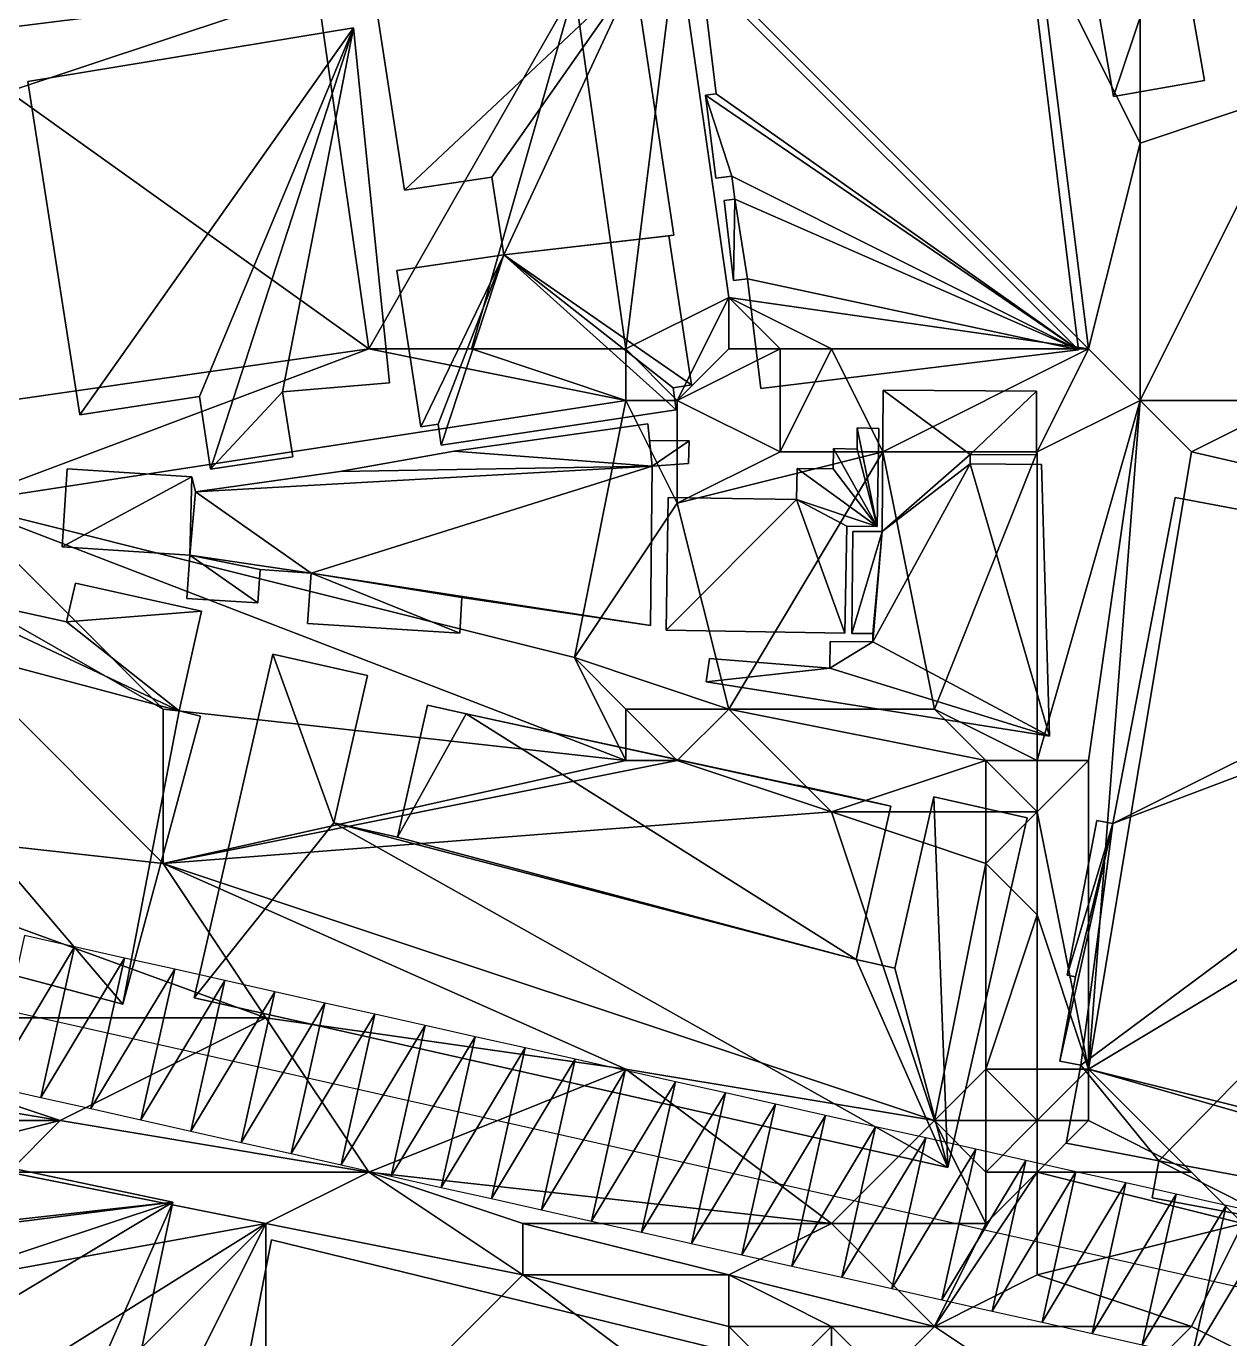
# Model space of a CAD drawing. Header units: metres. Extents: x -1103 to 901, y -902 to 905.
# Drawn here: x -763.3 to -716.5, y 299.5 to 350.5 of the extents above; entities that cross this region are included whole.
import ezdxf

# ---------------------------------------------------------------- set-up
doc = ezdxf.new("R2010")
doc.units = ezdxf.units.M
for name, color, linetype in [('OSM_BUILDING_FOOTPRINTS', 7, 'CONTINUOUS'), ('OSM_BUILDING_ROOFS', 1, 'CONTINUOUS'), ('OSM_BUILDING_WALLS', 8, 'CONTINUOUS'), ('OSM_ROAD_AXES', 2, 'CONTINUOUS'), ('OSM_ROAD_SURFACE', 9, 'CONTINUOUS'), ('OSM_TERRAIN', 3, 'CONTINUOUS')]:
    doc.layers.add(name, color=color, linetype=linetype)

msp = doc.modelspace()

# ---------------------------------------------------------------- linework, layer by layer
at = {"layer": 'OSM_BUILDING_FOOTPRINTS'}
for points in [[(-722.177, 354.325, 11.254), (-718.64, 354.945, 11.254), (-717.491, 348.431, 11.254), (-721.028, 347.812, 11.254), (-722.177, 354.325, 11.254)], [(-724.377, 354.148, 12.526), (-722.398, 337.958, 12.526), (-734.745, 336.465, 12.526), (-735.265, 340.722, 12.526), (-735.807, 340.656, 12.526), (-736.182, 343.764, 12.526), (-735.762, 343.819, 12.526), (-735.873, 344.715, 12.526), (-736.503, 344.637, 12.526), (-736.901, 347.867, 12.526), (-736.481, 347.911, 12.526), (-737.056, 352.622, 12.526), (-724.377, 354.148, 12.526)], [(-749.668, 351.074, 13.176), (-739.665, 352.578, 13.176), (-738.128, 342.426, 13.176), (-738.327, 342.392, 13.176), (-737.442, 336.597, 13.176), (-738.161, 336.487, 13.176), (-738.039, 335.635, 13.176), (-747.181, 334.264, 13.176), (-747.302, 335.071, 13.176), (-747.977, 334.972, 13.176), (-748.905, 341.043, 13.176), (-744.749, 341.662, 13.176), (-745.213, 344.681, 13.176), (-748.607, 344.173, 13.176), (-749.668, 351.074, 13.176)], [(-763.253, 348.397, 14.091), (-750.597, 350.487, 14.091), (-749.193, 336.686, 14.091), (-753.349, 336.332, 14.091), (-752.951, 333.81, 14.091), (-756.157, 333.324, 14.091), (-756.588, 336.144, 14.091), (-761.241, 335.436, 14.091), (-763.253, 348.397, 14.091)], [(-723.526, 322.94, 12.792), (-736.879, 325.052, 12.792), (-736.746, 325.97, 12.792), (-732.07, 325.583, 12.792), (-732.059, 326.622, 12.792), (-730.39, 326.611, 12.792), (-730.39, 326.943, 12.792), (-731.208, 326.943, 12.792), (-731.175, 330.902, 12.792), (-730.036, 330.902, 12.792), (-729.992, 336.398, 12.792), (-724.023, 336.354, 12.792), (-724.034, 333.888, 12.792), (-726.61, 333.899, 12.792), (-726.61, 333.534, 12.792), (-723.835, 333.512, 12.792), (-723.526, 322.94, 12.792)], [(-761.728, 333.335, 13.94), (-756.875, 333.025, 13.94), (-756.742, 332.439, 13.94), (-751.127, 333.235, 13.94), (-746.683, 334.021, 13.94), (-739.145, 335.093, 13.94), (-739.078, 334.441, 13.94), (-737.531, 334.43, 13.94), (-737.564, 333.545, 13.94), (-738.979, 333.446, 13.94), (-739.045, 327.253, 13.94), (-746.374, 328.336, 13.94), (-746.462, 326.954, 13.94), (-752.376, 327.33, 13.94), (-752.243, 329.287, 13.94), (-754.222, 329.42, 13.94), (-754.31, 328.126, 13.94), (-757.074, 328.303, 13.94), (-756.963, 329.984, 13.94), (-761.927, 330.305, 13.94), (-761.728, 333.335, 13.94)], [(-738.349, 332.218, 13.582), (-733.364, 332.141, 13.582), (-733.341, 333.357, 13.582), (-731.938, 333.335, 13.582), (-731.927, 334.131, 13.582), (-731.009, 334.109, 13.582), (-730.998, 334.928, 13.582), (-730.158, 334.906, 13.582), (-730.224, 331.101, 13.582), (-731.407, 331.112, 13.582), (-731.484, 326.954, 13.582), (-738.437, 327.065, 13.582), (-738.349, 332.218, 13.582)], [(-761.407, 328.889, 14.763), (-756.499, 327.805, 14.763), (-757.372, 323.935, 14.763), (-756.543, 323.725, 14.763), (-759.561, 312.522, 14.763), (-776.749, 317.089, 14.763), (-773.743, 328.292, 14.763), (-772.759, 328.026, 14.763), (-772.041, 331.244, 14.763), (-766.967, 330.116, 14.763), (-767.31, 328.612, 14.763), (-761.75, 327.385, 14.763), (-761.407, 328.889, 14.763)], [(-731.33, 320.595, 13.623), (-729.694, 320.219, 13.623), (-731.042, 314.269, 13.623), (-729.539, 313.927, 13.623), (-728.024, 320.584, 13.623), (-724.388, 319.766, 13.623), (-727.483, 306.174, 13.623), (-756.786, 312.776, 13.623), (-753.736, 326.135, 13.623), (-750.044, 325.306, 13.623), (-751.359, 319.577, 13.623), (-748.883, 319.014, 13.623), (-747.711, 324.145, 13.623), (-746.208, 323.813, 13.623), (-733.33, 321.026, 13.623), (-733.319, 321.038, 13.623), (-731.33, 320.595, 13.623)], [(-774.715, 308.43, 16.252), (-757.615, 304.836, 16.252), (-758.897, 298.809, 16.252), (-760.157, 299.063, 16.252), (-760.887, 295.657, 16.252), (-767.431, 297.028, 16.252), (-768.182, 293.478, 16.252), (-770.57, 293.976, 16.252), (-769.807, 297.548, 16.252), (-775.81, 298.808, 16.252), (-775.003, 302.613, 16.252), (-775.909, 302.801, 16.252), (-774.715, 308.43, 16.252)], [(-753.78, 303.365, 16.653), (-734.889, 298.754, 16.653), (-737.873, 287.208, 16.653), (-756.023, 291.864, 16.653), (-753.78, 303.365, 16.653)]]:
    msp.add_polyline3d(points, close=True, dxfattribs=at)
msp.add_polyline3d([(-714.605, 304.073, 11.473), (-719.535, 305.002, 11.473), (-719.27, 306.44, 11.473), (-722.873, 307.125, 11.473), (-722.298, 310.156, 11.473), (-723.127, 310.31, 11.473), (-722.509, 313.595, 11.473), (-722.829, 313.65, 11.473), (-721.68, 319.666, 11.473), (-721.061, 319.545, 11.473), (-718.64, 332.229, 11.473), (-718.64, 332.229, 11.473), (-701.949, 329.089, 11.473)], dxfattribs=at)
at = {"layer": 'OSM_BUILDING_ROOFS'}
for points in [[(-718.64, 354.945, 16.454), (-722.177, 354.325, 16.454), (-721.028, 347.812, 16.454)], [(-718.64, 354.945, 16.454), (-721.028, 347.812, 16.454), (-717.491, 348.431, 16.454)], [(-722.398, 337.958, 24.126), (-724.377, 354.148, 24.126), (-737.056, 352.622, 24.126)], [(-739.665, 352.578, 21.576), (-749.668, 351.074, 21.576), (-748.607, 344.173, 21.576)], [(-739.665, 352.578, 21.576), (-748.607, 344.173, 21.576), (-745.213, 344.681, 21.576)], [(-739.665, 352.578, 21.576), (-745.213, 344.681, 21.576), (-744.749, 341.662, 21.576)], [(-744.749, 341.662, 21.576), (-738.128, 342.426, 21.576), (-739.665, 352.578, 21.576)], [(-722.398, 337.958, 24.126), (-737.056, 352.622, 24.126), (-736.481, 347.911, 24.126)], [(-750.597, 350.487, 32.091), (-763.253, 348.397, 32.091), (-761.241, 335.436, 32.091)], [(-750.597, 350.487, 32.091), (-761.241, 335.436, 32.091), (-756.588, 336.144, 32.091)], [(-750.597, 350.487, 32.091), (-756.588, 336.144, 32.091), (-756.157, 333.324, 32.091)], [(-753.349, 336.332, 32.091), (-750.597, 350.487, 32.091), (-756.157, 333.324, 32.091)], [(-753.349, 336.332, 32.091), (-749.193, 336.686, 32.091), (-750.597, 350.487, 32.091)], [(-722.398, 337.958, 24.126), (-736.481, 347.911, 24.126), (-736.901, 347.867, 24.126)], [(-736.901, 347.867, 24.126), (-736.503, 344.637, 24.126), (-735.873, 344.715, 24.126)], [(-722.398, 337.958, 24.126), (-736.901, 347.867, 24.126), (-735.873, 344.715, 24.126)], [(-722.398, 337.958, 24.126), (-735.873, 344.715, 24.126), (-735.762, 343.819, 24.126)], [(-735.762, 343.819, 24.126), (-736.182, 343.764, 24.126), (-735.807, 340.656, 24.126)], [(-735.762, 343.819, 24.126), (-735.807, 340.656, 24.126), (-735.265, 340.722, 24.126)], [(-722.398, 337.958, 24.126), (-735.762, 343.819, 24.126), (-735.265, 340.722, 24.126)], [(-744.749, 341.662, 21.576), (-738.327, 342.392, 21.576), (-738.128, 342.426, 21.576)], [(-744.749, 341.662, 21.576), (-737.442, 336.597, 21.576), (-738.327, 342.392, 21.576)], [(-744.749, 341.662, 21.576), (-748.905, 341.043, 21.576), (-747.977, 334.972, 21.576)], [(-744.749, 341.662, 21.576), (-747.977, 334.972, 21.576), (-747.302, 335.071, 21.576)], [(-744.749, 341.662, 21.576), (-747.302, 335.071, 21.576), (-747.181, 334.264, 21.576)], [(-744.749, 341.662, 21.576), (-747.181, 334.264, 21.576), (-738.039, 335.635, 21.576)], [(-744.749, 341.662, 21.576), (-738.039, 335.635, 21.576), (-738.161, 336.487, 21.576)], [(-744.749, 341.662, 21.576), (-738.161, 336.487, 21.576), (-737.442, 336.597, 21.576)], [(-735.265, 340.722, 24.126), (-734.745, 336.465, 24.126), (-722.398, 337.958, 24.126)], [(-756.157, 333.324, 32.091), (-752.951, 333.81, 32.091), (-753.349, 336.332, 32.091)], [(-726.61, 333.899, 17.992), (-729.992, 336.398, 17.992), (-730.036, 330.902, 17.992)], [(-726.61, 333.899, 17.992), (-724.023, 336.354, 17.992), (-729.992, 336.398, 17.992)], [(-726.61, 333.899, 17.992), (-724.034, 333.888, 17.992), (-724.023, 336.354, 17.992)], [(-738.979, 333.446, 19.14), (-739.145, 335.093, 19.14), (-746.683, 334.021, 19.14)], [(-738.979, 333.446, 19.14), (-739.078, 334.441, 19.14), (-739.145, 335.093, 19.14)], [(-730.224, 331.101, 23.582), (-730.998, 334.928, 23.582), (-731.009, 334.109, 23.582)], [(-730.224, 331.101, 23.582), (-730.158, 334.906, 23.582), (-730.998, 334.928, 23.582)], [(-738.979, 333.446, 19.14), (-737.531, 334.43, 19.14), (-739.078, 334.441, 19.14)], [(-738.979, 333.446, 19.14), (-737.564, 333.545, 19.14), (-737.531, 334.43, 19.14)], [(-738.979, 333.446, 19.14), (-746.683, 334.021, 19.14), (-751.127, 333.235, 19.14)], [(-730.224, 331.101, 23.582), (-731.927, 334.131, 23.582), (-731.938, 333.335, 23.582)], [(-730.224, 331.101, 23.582), (-731.009, 334.109, 23.582), (-731.927, 334.131, 23.582)], [(-726.61, 333.534, 17.992), (-726.61, 333.899, 17.992), (-730.036, 330.902, 17.992)], [(-756.875, 333.025, 19.14), (-761.728, 333.335, 19.14), (-761.927, 330.305, 19.14)], [(-738.979, 333.446, 19.14), (-751.127, 333.235, 19.14), (-756.742, 332.439, 19.14)], [(-756.742, 332.439, 19.14), (-752.243, 329.287, 19.14), (-738.979, 333.446, 19.14)], [(-752.243, 329.287, 19.14), (-739.045, 327.253, 19.14), (-738.979, 333.446, 19.14)], [(-730.224, 331.101, 23.582), (-733.341, 333.357, 23.582), (-733.364, 332.141, 23.582)], [(-730.224, 331.101, 23.582), (-731.938, 333.335, 23.582), (-733.341, 333.357, 23.582)], [(-726.61, 333.534, 17.992), (-730.036, 330.902, 17.992), (-730.39, 326.611, 17.992)], [(-730.39, 326.611, 17.992), (-723.526, 322.94, 17.992), (-726.61, 333.534, 17.992)], [(-723.526, 322.94, 17.992), (-723.835, 333.512, 17.992), (-726.61, 333.534, 17.992)], [(-756.875, 333.025, 19.14), (-761.927, 330.305, 19.14), (-756.963, 329.984, 19.14)], [(-756.742, 332.439, 19.14), (-756.875, 333.025, 19.14), (-756.963, 329.984, 19.14)], [(-756.742, 332.439, 19.14), (-756.963, 329.984, 19.14), (-752.243, 329.287, 19.14)], [(-733.364, 332.141, 23.582), (-738.349, 332.218, 23.582), (-738.437, 327.065, 23.582)], [(-701.949, 329.089, 23.073), (-718.64, 332.229, 23.073), (-721.061, 319.545, 23.073)], [(-733.364, 332.141, 23.582), (-738.437, 327.065, 23.582), (-731.484, 326.954, 23.582)], [(-733.364, 332.141, 23.582), (-731.484, 326.954, 23.582), (-731.407, 331.112, 23.582)], [(-733.364, 332.141, 23.582), (-731.407, 331.112, 23.582), (-730.224, 331.101, 23.582)], [(-730.036, 330.902, 17.992), (-731.175, 330.902, 17.992), (-731.208, 326.943, 17.992)], [(-730.036, 330.902, 17.992), (-731.208, 326.943, 17.992), (-730.39, 326.943, 17.992)], [(-730.036, 330.902, 17.992), (-730.39, 326.943, 17.992), (-730.39, 326.611, 17.992)], [(-756.963, 329.984, 19.14), (-757.074, 328.303, 19.14), (-754.31, 328.126, 19.14)], [(-756.963, 329.984, 19.14), (-754.31, 328.126, 19.14), (-754.222, 329.42, 19.14)], [(-756.963, 329.984, 19.14), (-754.222, 329.42, 19.14), (-752.243, 329.287, 19.14)], [(-752.243, 329.287, 19.14), (-752.376, 327.33, 19.14), (-746.462, 326.954, 19.14)], [(-752.243, 329.287, 19.14), (-746.462, 326.954, 19.14), (-746.374, 328.336, 19.14)], [(-752.243, 329.287, 19.14), (-746.374, 328.336, 19.14), (-739.045, 327.253, 19.14)], [(-757.372, 323.935, 23.163), (-767.31, 328.612, 23.163), (-772.759, 328.026, 23.163)], [(-757.372, 323.935, 23.163), (-761.75, 327.385, 23.163), (-767.31, 328.612, 23.163)], [(-756.499, 327.805, 23.163), (-761.407, 328.889, 23.163), (-761.75, 327.385, 23.163)], [(-697.859, 328.326, 23.073), (-701.949, 329.089, 23.073), (-721.061, 319.545, 23.073)], [(-697.859, 328.326, 23.073), (-721.061, 319.545, 23.073), (-722.298, 310.156, 23.073)], [(-697.859, 328.326, 23.073), (-722.298, 310.156, 23.073), (-719.27, 306.44, 23.073)], [(-697.859, 328.326, 23.073), (-719.27, 306.44, 23.073), (-714.329, 305.511, 23.073)], [(-772.759, 328.026, 23.163), (-776.749, 317.089, 23.163), (-759.561, 312.522, 23.163)], [(-757.372, 323.935, 23.163), (-772.759, 328.026, 23.163), (-759.561, 312.522, 23.163)], [(-757.372, 323.935, 23.163), (-756.499, 327.805, 23.163), (-761.75, 327.385, 23.163)], [(-730.39, 326.611, 17.992), (-732.059, 326.622, 17.992), (-732.07, 325.583, 17.992)], [(-730.39, 326.611, 17.992), (-732.07, 325.583, 17.992), (-723.526, 322.94, 17.992)], [(-751.359, 319.577, 25.223), (-753.736, 326.135, 25.223), (-756.786, 312.776, 25.223)], [(-751.359, 319.577, 25.223), (-750.044, 325.306, 25.223), (-753.736, 326.135, 25.223)], [(-732.07, 325.583, 17.992), (-736.746, 325.97, 17.992), (-736.879, 325.052, 17.992)], [(-732.07, 325.583, 17.992), (-736.879, 325.052, 17.992), (-723.526, 322.94, 17.992)], [(-746.208, 323.813, 25.223), (-747.711, 324.145, 25.223), (-748.883, 319.014, 25.223)], [(-759.561, 312.522, 23.163), (-756.543, 323.725, 23.163), (-757.372, 323.935, 23.163)], [(-731.042, 314.269, 25.223), (-746.208, 323.813, 25.223), (-748.883, 319.014, 25.223)], [(-729.694, 320.219, 25.223), (-733.33, 321.026, 25.223), (-746.208, 323.813, 25.223)], [(-731.042, 314.269, 25.223), (-729.694, 320.219, 25.223), (-746.208, 323.813, 25.223)], [(-729.694, 320.219, 25.223), (-733.319, 321.038, 25.223), (-733.33, 321.026, 25.223)], [(-729.694, 320.219, 25.223), (-731.33, 320.595, 25.223), (-733.319, 321.038, 25.223)], [(-727.483, 306.174, 25.223), (-728.024, 320.584, 25.223), (-729.539, 313.927, 25.223)], [(-727.483, 306.174, 25.223), (-724.388, 319.766, 25.223), (-728.024, 320.584, 25.223)], [(-751.359, 319.577, 25.223), (-756.786, 312.776, 25.223), (-727.483, 306.174, 25.223)], [(-731.042, 314.269, 25.223), (-748.883, 319.014, 25.223), (-751.359, 319.577, 25.223)], [(-731.042, 314.269, 25.223), (-751.359, 319.577, 25.223), (-727.483, 306.174, 25.223)], [(-721.061, 319.545, 23.073), (-722.509, 313.595, 23.073), (-723.127, 310.31, 23.073)], [(-721.061, 319.545, 23.073), (-723.127, 310.31, 23.073), (-722.298, 310.156, 23.073)], [(-721.061, 319.545, 23.073), (-721.68, 319.666, 23.073), (-722.829, 313.65, 23.073)], [(-721.061, 319.545, 23.073), (-722.829, 313.65, 23.073), (-722.509, 313.595, 23.073)], [(-727.483, 306.174, 25.223), (-729.539, 313.927, 25.223), (-731.042, 314.269, 25.223)], [(-722.298, 310.156, 23.073), (-722.873, 307.125, 23.073), (-719.27, 306.44, 23.073)], [(-757.615, 304.836, 27.852), (-774.715, 308.43, 27.852), (-775.909, 302.801, 27.852)], [(-719.27, 306.44, 23.073), (-719.535, 305.002, 23.073), (-714.605, 304.073, 23.073)], [(-719.27, 306.44, 23.073), (-714.605, 304.073, 23.073), (-714.329, 305.511, 23.073)], [(-757.615, 304.836, 27.852), (-775.909, 302.801, 27.852), (-775.003, 302.613, 27.852)], [(-757.615, 304.836, 27.852), (-775.003, 302.613, 27.852), (-775.81, 298.808, 27.852)], [(-757.615, 304.836, 27.852), (-775.81, 298.808, 27.852), (-769.807, 297.548, 27.852)], [(-760.157, 299.063, 27.852), (-757.615, 304.836, 27.852), (-769.807, 297.548, 27.852)], [(-760.157, 299.063, 27.852), (-758.897, 298.809, 27.852), (-757.615, 304.836, 27.852)], [(-734.889, 298.754, 28.253), (-753.78, 303.365, 28.253), (-756.023, 291.864, 28.253)]]:
    msp.add_3dface(points, dxfattribs=at)
at = {"layer": 'OSM_BUILDING_WALLS'}
for points in [[(-717.491, 348.431, 11.254), (-718.64, 354.945, 11.254), (-718.64, 354.945, 16.454)], [(-717.491, 348.431, 11.254), (-718.64, 354.945, 16.454), (-717.491, 348.431, 16.454)], [(-722.398, 337.958, 12.526), (-724.377, 354.148, 12.526), (-724.377, 354.148, 24.126)], [(-722.398, 337.958, 12.526), (-724.377, 354.148, 24.126), (-722.398, 337.958, 24.126)], [(-722.177, 354.325, 11.254), (-721.028, 347.812, 11.254), (-721.028, 347.812, 16.454)], [(-722.177, 354.325, 11.254), (-721.028, 347.812, 16.454), (-722.177, 354.325, 16.454)], [(-738.128, 342.426, 13.176), (-739.665, 352.578, 13.176), (-739.665, 352.578, 21.576)], [(-738.128, 342.426, 13.176), (-739.665, 352.578, 21.576), (-738.128, 342.426, 21.576)], [(-737.056, 352.622, 12.526), (-736.481, 347.911, 12.526), (-736.481, 347.911, 24.126)], [(-737.056, 352.622, 12.526), (-736.481, 347.911, 24.126), (-737.056, 352.622, 24.126)], [(-749.668, 351.074, 13.176), (-748.607, 344.173, 13.176), (-748.607, 344.173, 21.576)], [(-749.668, 351.074, 13.176), (-748.607, 344.173, 21.576), (-749.668, 351.074, 21.576)], [(-750.597, 350.487, 14.091), (-763.253, 348.397, 14.091), (-763.253, 348.397, 32.091)], [(-750.597, 350.487, 14.091), (-763.253, 348.397, 32.091), (-750.597, 350.487, 32.091)], [(-749.193, 336.686, 14.091), (-750.597, 350.487, 14.091), (-750.597, 350.487, 32.091)], [(-749.193, 336.686, 14.091), (-750.597, 350.487, 32.091), (-749.193, 336.686, 32.091)], [(-763.253, 348.397, 14.091), (-761.241, 335.436, 14.091), (-761.241, 335.436, 32.091)], [(-763.253, 348.397, 14.091), (-761.241, 335.436, 32.091), (-763.253, 348.397, 32.091)], [(-721.028, 347.812, 11.254), (-717.491, 348.431, 11.254), (-717.491, 348.431, 16.454)], [(-721.028, 347.812, 11.254), (-717.491, 348.431, 16.454), (-721.028, 347.812, 16.454)], [(-736.481, 347.911, 12.526), (-736.901, 347.867, 12.526), (-736.901, 347.867, 24.126)], [(-736.481, 347.911, 12.526), (-736.901, 347.867, 24.126), (-736.481, 347.911, 24.126)], [(-736.901, 347.867, 12.526), (-736.503, 344.637, 12.526), (-736.503, 344.637, 24.126)], [(-736.901, 347.867, 12.526), (-736.503, 344.637, 24.126), (-736.901, 347.867, 24.126)], [(-748.607, 344.173, 13.176), (-745.213, 344.681, 13.176), (-745.213, 344.681, 21.576)], [(-748.607, 344.173, 13.176), (-745.213, 344.681, 21.576), (-748.607, 344.173, 21.576)], [(-745.213, 344.681, 13.176), (-744.749, 341.662, 13.176), (-744.749, 341.662, 21.576)], [(-745.213, 344.681, 13.176), (-744.749, 341.662, 21.576), (-745.213, 344.681, 21.576)], [(-736.503, 344.637, 12.526), (-735.873, 344.715, 12.526), (-735.873, 344.715, 24.126)], [(-736.503, 344.637, 12.526), (-735.873, 344.715, 24.126), (-736.503, 344.637, 24.126)], [(-735.873, 344.715, 12.526), (-735.762, 343.819, 12.526), (-735.762, 343.819, 24.126)], [(-735.873, 344.715, 12.526), (-735.762, 343.819, 24.126), (-735.873, 344.715, 24.126)], [(-735.762, 343.819, 12.526), (-736.182, 343.764, 12.526), (-736.182, 343.764, 24.126)], [(-735.762, 343.819, 12.526), (-736.182, 343.764, 24.126), (-735.762, 343.819, 24.126)], [(-736.182, 343.764, 12.526), (-735.807, 340.656, 12.526), (-735.807, 340.656, 24.126)], [(-736.182, 343.764, 12.526), (-735.807, 340.656, 24.126), (-736.182, 343.764, 24.126)], [(-738.327, 342.392, 13.176), (-738.128, 342.426, 13.176), (-738.128, 342.426, 21.576)], [(-738.327, 342.392, 13.176), (-738.128, 342.426, 21.576), (-738.327, 342.392, 21.576)], [(-737.442, 336.597, 13.176), (-738.327, 342.392, 13.176), (-738.327, 342.392, 21.576)], [(-737.442, 336.597, 13.176), (-738.327, 342.392, 21.576), (-737.442, 336.597, 21.576)], [(-744.749, 341.662, 13.176), (-748.905, 341.043, 13.176), (-748.905, 341.043, 21.576)], [(-744.749, 341.662, 13.176), (-748.905, 341.043, 21.576), (-744.749, 341.662, 21.576)], [(-748.905, 341.043, 13.176), (-747.977, 334.972, 13.176), (-747.977, 334.972, 21.576)], [(-748.905, 341.043, 13.176), (-747.977, 334.972, 21.576), (-748.905, 341.043, 21.576)], [(-735.807, 340.656, 12.526), (-735.265, 340.722, 12.526), (-735.265, 340.722, 24.126)], [(-735.807, 340.656, 12.526), (-735.265, 340.722, 24.126), (-735.807, 340.656, 24.126)], [(-735.265, 340.722, 12.526), (-734.745, 336.465, 12.526), (-734.745, 336.465, 24.126)], [(-735.265, 340.722, 12.526), (-734.745, 336.465, 24.126), (-735.265, 340.722, 24.126)], [(-734.745, 336.465, 12.526), (-722.398, 337.958, 12.526), (-722.398, 337.958, 24.126)], [(-734.745, 336.465, 12.526), (-722.398, 337.958, 24.126), (-734.745, 336.465, 24.126)], [(-753.349, 336.332, 14.091), (-749.193, 336.686, 14.091), (-749.193, 336.686, 32.091)], [(-753.349, 336.332, 14.091), (-749.193, 336.686, 32.091), (-753.349, 336.332, 32.091)], [(-752.951, 333.81, 14.091), (-753.349, 336.332, 14.091), (-753.349, 336.332, 32.091)], [(-752.951, 333.81, 14.091), (-753.349, 336.332, 32.091), (-752.951, 333.81, 32.091)], [(-738.161, 336.487, 13.176), (-737.442, 336.597, 13.176), (-737.442, 336.597, 21.576)], [(-738.161, 336.487, 13.176), (-737.442, 336.597, 21.576), (-738.161, 336.487, 21.576)], [(-738.039, 335.635, 13.176), (-738.161, 336.487, 13.176), (-738.161, 336.487, 21.576)], [(-738.039, 335.635, 13.176), (-738.161, 336.487, 21.576), (-738.039, 335.635, 21.576)], [(-729.992, 336.398, 12.792), (-730.036, 330.902, 12.792), (-730.036, 330.902, 17.992)], [(-729.992, 336.398, 12.792), (-730.036, 330.902, 17.992), (-729.992, 336.398, 17.992)], [(-724.023, 336.354, 12.792), (-729.992, 336.398, 12.792), (-729.992, 336.398, 17.992)], [(-724.023, 336.354, 12.792), (-729.992, 336.398, 17.992), (-724.023, 336.354, 17.992)], [(-724.034, 333.888, 12.792), (-724.023, 336.354, 12.792), (-724.023, 336.354, 17.992)], [(-724.034, 333.888, 12.792), (-724.023, 336.354, 17.992), (-724.034, 333.888, 17.992)], [(-761.241, 335.436, 14.091), (-756.588, 336.144, 14.091), (-756.588, 336.144, 32.091)], [(-761.241, 335.436, 14.091), (-756.588, 336.144, 32.091), (-761.241, 335.436, 32.091)], [(-756.588, 336.144, 14.091), (-756.157, 333.324, 14.091), (-756.157, 333.324, 32.091)], [(-756.588, 336.144, 14.091), (-756.157, 333.324, 32.091), (-756.588, 336.144, 32.091)], [(-747.181, 334.264, 13.176), (-738.039, 335.635, 13.176), (-738.039, 335.635, 21.576)], [(-747.181, 334.264, 13.176), (-738.039, 335.635, 21.576), (-747.181, 334.264, 21.576)], [(-747.977, 334.972, 13.176), (-747.302, 335.071, 13.176), (-747.302, 335.071, 21.576)], [(-747.977, 334.972, 13.176), (-747.302, 335.071, 21.576), (-747.977, 334.972, 21.576)], [(-747.302, 335.071, 13.176), (-747.181, 334.264, 13.176), (-747.181, 334.264, 21.576)], [(-747.302, 335.071, 13.176), (-747.181, 334.264, 21.576), (-747.302, 335.071, 21.576)], [(-739.145, 335.093, 13.94), (-746.683, 334.021, 13.94), (-746.683, 334.021, 19.14)], [(-739.145, 335.093, 13.94), (-746.683, 334.021, 19.14), (-739.145, 335.093, 19.14)], [(-739.078, 334.441, 13.94), (-739.145, 335.093, 13.94), (-739.145, 335.093, 19.14)], [(-739.078, 334.441, 13.94), (-739.145, 335.093, 19.14), (-739.078, 334.441, 19.14)], [(-730.998, 334.928, 13.582), (-731.009, 334.109, 13.582), (-731.009, 334.109, 23.582)], [(-730.998, 334.928, 13.582), (-731.009, 334.109, 23.582), (-730.998, 334.928, 23.582)], [(-730.158, 334.906, 13.582), (-730.998, 334.928, 13.582), (-730.998, 334.928, 23.582)], [(-730.158, 334.906, 13.582), (-730.998, 334.928, 23.582), (-730.158, 334.906, 23.582)], [(-730.224, 331.101, 13.582), (-730.158, 334.906, 13.582), (-730.158, 334.906, 23.582)], [(-730.224, 331.101, 13.582), (-730.158, 334.906, 23.582), (-730.224, 331.101, 23.582)], [(-737.531, 334.43, 13.94), (-739.078, 334.441, 13.94), (-739.078, 334.441, 19.14)], [(-737.531, 334.43, 13.94), (-739.078, 334.441, 19.14), (-737.531, 334.43, 19.14)], [(-737.564, 333.545, 13.94), (-737.531, 334.43, 13.94), (-737.531, 334.43, 19.14)], [(-737.564, 333.545, 13.94), (-737.531, 334.43, 19.14), (-737.564, 333.545, 19.14)], [(-756.157, 333.324, 14.091), (-752.951, 333.81, 14.091), (-752.951, 333.81, 32.091)], [(-756.157, 333.324, 14.091), (-752.951, 333.81, 32.091), (-756.157, 333.324, 32.091)], [(-746.683, 334.021, 13.94), (-751.127, 333.235, 13.94), (-751.127, 333.235, 19.14)], [(-746.683, 334.021, 13.94), (-751.127, 333.235, 19.14), (-746.683, 334.021, 19.14)], [(-731.927, 334.131, 13.582), (-731.938, 333.335, 13.582), (-731.938, 333.335, 23.582)], [(-731.927, 334.131, 13.582), (-731.938, 333.335, 23.582), (-731.927, 334.131, 23.582)], [(-731.009, 334.109, 13.582), (-731.927, 334.131, 13.582), (-731.927, 334.131, 23.582)], [(-731.009, 334.109, 13.582), (-731.927, 334.131, 23.582), (-731.009, 334.109, 23.582)], [(-726.61, 333.534, 12.792), (-726.61, 333.899, 12.792), (-726.61, 333.899, 17.992)], [(-726.61, 333.534, 12.792), (-726.61, 333.899, 17.992), (-726.61, 333.534, 17.992)], [(-726.61, 333.899, 12.792), (-724.034, 333.888, 12.792), (-724.034, 333.888, 17.992)], [(-726.61, 333.899, 12.792), (-724.034, 333.888, 17.992), (-726.61, 333.899, 17.992)], [(-761.728, 333.335, 13.94), (-761.927, 330.305, 13.94), (-761.927, 330.305, 19.14)], [(-761.728, 333.335, 13.94), (-761.927, 330.305, 19.14), (-761.728, 333.335, 19.14)], [(-756.875, 333.025, 13.94), (-761.728, 333.335, 13.94), (-761.728, 333.335, 19.14)], [(-756.875, 333.025, 13.94), (-761.728, 333.335, 19.14), (-756.875, 333.025, 19.14)], [(-751.127, 333.235, 13.94), (-756.742, 332.439, 13.94), (-756.742, 332.439, 19.14)], [(-751.127, 333.235, 13.94), (-756.742, 332.439, 19.14), (-751.127, 333.235, 19.14)], [(-739.045, 327.253, 13.94), (-738.979, 333.446, 13.94), (-738.979, 333.446, 19.14)], [(-739.045, 327.253, 13.94), (-738.979, 333.446, 19.14), (-739.045, 327.253, 19.14)], [(-738.979, 333.446, 13.94), (-737.564, 333.545, 13.94), (-737.564, 333.545, 19.14)], [(-738.979, 333.446, 13.94), (-737.564, 333.545, 19.14), (-738.979, 333.446, 19.14)], [(-733.341, 333.357, 13.582), (-733.364, 332.141, 13.582), (-733.364, 332.141, 23.582)], [(-733.341, 333.357, 13.582), (-733.364, 332.141, 23.582), (-733.341, 333.357, 23.582)], [(-731.938, 333.335, 13.582), (-733.341, 333.357, 13.582), (-733.341, 333.357, 23.582)], [(-731.938, 333.335, 13.582), (-733.341, 333.357, 23.582), (-731.938, 333.335, 23.582)], [(-723.835, 333.512, 12.792), (-726.61, 333.534, 12.792), (-726.61, 333.534, 17.992)], [(-723.835, 333.512, 12.792), (-726.61, 333.534, 17.992), (-723.835, 333.512, 17.992)], [(-723.526, 322.94, 12.792), (-723.835, 333.512, 12.792), (-723.835, 333.512, 17.992)], [(-723.526, 322.94, 12.792), (-723.835, 333.512, 17.992), (-723.526, 322.94, 17.992)], [(-756.742, 332.439, 13.94), (-756.875, 333.025, 13.94), (-756.875, 333.025, 19.14)], [(-756.742, 332.439, 13.94), (-756.875, 333.025, 19.14), (-756.742, 332.439, 19.14)], [(-738.349, 332.218, 13.582), (-738.437, 327.065, 13.582), (-738.437, 327.065, 23.582)], [(-738.349, 332.218, 13.582), (-738.437, 327.065, 23.582), (-738.349, 332.218, 23.582)], [(-733.364, 332.141, 13.582), (-738.349, 332.218, 13.582), (-738.349, 332.218, 23.582)], [(-733.364, 332.141, 13.582), (-738.349, 332.218, 23.582), (-733.364, 332.141, 23.582)], [(-718.64, 332.229, 11.473), (-721.061, 319.545, 11.473), (-721.061, 319.545, 23.073)], [(-718.64, 332.229, 11.473), (-721.061, 319.545, 23.073), (-718.64, 332.229, 23.073)], [(-701.949, 329.089, 11.473), (-718.64, 332.229, 11.473), (-718.64, 332.229, 23.073)], [(-701.949, 329.089, 11.473), (-718.64, 332.229, 23.073), (-701.949, 329.089, 23.073)], [(-731.484, 326.954, 13.582), (-731.407, 331.112, 13.582), (-731.407, 331.112, 23.582)], [(-731.484, 326.954, 13.582), (-731.407, 331.112, 23.582), (-731.484, 326.954, 23.582)], [(-731.407, 331.112, 13.582), (-730.224, 331.101, 13.582), (-730.224, 331.101, 23.582)], [(-731.407, 331.112, 13.582), (-730.224, 331.101, 23.582), (-731.407, 331.112, 23.582)], [(-731.175, 330.902, 12.792), (-731.208, 326.943, 12.792), (-731.208, 326.943, 17.992)], [(-731.175, 330.902, 12.792), (-731.208, 326.943, 17.992), (-731.175, 330.902, 17.992)], [(-730.036, 330.902, 12.792), (-731.175, 330.902, 12.792), (-731.175, 330.902, 17.992)], [(-730.036, 330.902, 12.792), (-731.175, 330.902, 17.992), (-730.036, 330.902, 17.992)], [(-761.927, 330.305, 13.94), (-756.963, 329.984, 13.94), (-756.963, 329.984, 19.14)], [(-761.927, 330.305, 13.94), (-756.963, 329.984, 19.14), (-761.927, 330.305, 19.14)], [(-756.963, 329.984, 13.94), (-757.074, 328.303, 13.94), (-757.074, 328.303, 19.14)], [(-756.963, 329.984, 13.94), (-757.074, 328.303, 19.14), (-756.963, 329.984, 19.14)], [(-754.31, 328.126, 13.94), (-754.222, 329.42, 13.94), (-754.222, 329.42, 19.14)], [(-754.31, 328.126, 13.94), (-754.222, 329.42, 19.14), (-754.31, 328.126, 19.14)], [(-754.222, 329.42, 13.94), (-752.243, 329.287, 13.94), (-752.243, 329.287, 19.14)], [(-754.222, 329.42, 13.94), (-752.243, 329.287, 19.14), (-754.222, 329.42, 19.14)], [(-752.243, 329.287, 13.94), (-752.376, 327.33, 13.94), (-752.376, 327.33, 19.14)], [(-752.243, 329.287, 13.94), (-752.376, 327.33, 19.14), (-752.243, 329.287, 19.14)], [(-761.75, 327.385, 14.763), (-767.31, 328.612, 14.763), (-767.31, 328.612, 23.163)], [(-761.75, 327.385, 14.763), (-767.31, 328.612, 23.163), (-761.75, 327.385, 23.163)], [(-761.407, 328.889, 14.763), (-761.75, 327.385, 14.763), (-761.75, 327.385, 23.163)], [(-761.407, 328.889, 14.763), (-761.75, 327.385, 23.163), (-761.407, 328.889, 23.163)], [(-756.499, 327.805, 14.763), (-761.407, 328.889, 14.763), (-761.407, 328.889, 23.163)], [(-756.499, 327.805, 14.763), (-761.407, 328.889, 23.163), (-756.499, 327.805, 23.163)], [(-757.074, 328.303, 13.94), (-754.31, 328.126, 13.94), (-754.31, 328.126, 19.14)], [(-757.074, 328.303, 13.94), (-754.31, 328.126, 19.14), (-757.074, 328.303, 19.14)], [(-746.462, 326.954, 13.94), (-746.374, 328.336, 13.94), (-746.374, 328.336, 19.14)], [(-746.462, 326.954, 13.94), (-746.374, 328.336, 19.14), (-746.462, 326.954, 19.14)], [(-746.374, 328.336, 13.94), (-739.045, 327.253, 13.94), (-739.045, 327.253, 19.14)], [(-746.374, 328.336, 13.94), (-739.045, 327.253, 19.14), (-746.374, 328.336, 19.14)], [(-757.372, 323.935, 14.763), (-756.499, 327.805, 14.763), (-756.499, 327.805, 23.163)], [(-757.372, 323.935, 14.763), (-756.499, 327.805, 23.163), (-757.372, 323.935, 23.163)], [(-752.376, 327.33, 13.94), (-746.462, 326.954, 13.94), (-746.462, 326.954, 19.14)], [(-752.376, 327.33, 13.94), (-746.462, 326.954, 19.14), (-752.376, 327.33, 19.14)], [(-738.437, 327.065, 13.582), (-731.484, 326.954, 13.582), (-731.484, 326.954, 23.582)], [(-738.437, 327.065, 13.582), (-731.484, 326.954, 23.582), (-738.437, 327.065, 23.582)], [(-732.059, 326.622, 12.792), (-732.07, 325.583, 12.792), (-732.07, 325.583, 17.992)], [(-732.059, 326.622, 12.792), (-732.07, 325.583, 17.992), (-732.059, 326.622, 17.992)], [(-730.39, 326.611, 12.792), (-732.059, 326.622, 12.792), (-732.059, 326.622, 17.992)], [(-730.39, 326.611, 12.792), (-732.059, 326.622, 17.992), (-730.39, 326.611, 17.992)], [(-731.208, 326.943, 12.792), (-730.39, 326.943, 12.792), (-730.39, 326.943, 17.992)], [(-731.208, 326.943, 12.792), (-730.39, 326.943, 17.992), (-731.208, 326.943, 17.992)], [(-730.39, 326.943, 12.792), (-730.39, 326.611, 12.792), (-730.39, 326.611, 17.992)], [(-730.39, 326.943, 12.792), (-730.39, 326.611, 17.992), (-730.39, 326.943, 17.992)], [(-753.736, 326.135, 13.623), (-756.786, 312.776, 13.623), (-756.786, 312.776, 25.223)], [(-753.736, 326.135, 13.623), (-756.786, 312.776, 25.223), (-753.736, 326.135, 25.223)], [(-750.044, 325.306, 13.623), (-753.736, 326.135, 13.623), (-753.736, 326.135, 25.223)], [(-750.044, 325.306, 13.623), (-753.736, 326.135, 25.223), (-750.044, 325.306, 25.223)], [(-736.746, 325.97, 12.792), (-736.879, 325.052, 12.792), (-736.879, 325.052, 17.992)], [(-736.746, 325.97, 12.792), (-736.879, 325.052, 17.992), (-736.746, 325.97, 17.992)], [(-732.07, 325.583, 12.792), (-736.746, 325.97, 12.792), (-736.746, 325.97, 17.992)], [(-732.07, 325.583, 12.792), (-736.746, 325.97, 17.992), (-732.07, 325.583, 17.992)], [(-751.359, 319.577, 13.623), (-750.044, 325.306, 13.623), (-750.044, 325.306, 25.223)], [(-751.359, 319.577, 13.623), (-750.044, 325.306, 25.223), (-751.359, 319.577, 25.223)], [(-736.879, 325.052, 12.792), (-723.526, 322.94, 12.792), (-723.526, 322.94, 17.992)], [(-736.879, 325.052, 12.792), (-723.526, 322.94, 17.992), (-736.879, 325.052, 17.992)], [(-747.711, 324.145, 13.623), (-748.883, 319.014, 13.623), (-748.883, 319.014, 25.223)], [(-747.711, 324.145, 13.623), (-748.883, 319.014, 25.223), (-747.711, 324.145, 25.223)], [(-746.208, 323.813, 13.623), (-747.711, 324.145, 13.623), (-747.711, 324.145, 25.223)], [(-746.208, 323.813, 13.623), (-747.711, 324.145, 25.223), (-746.208, 323.813, 25.223)], [(-759.561, 312.522, 14.763), (-756.543, 323.725, 14.763), (-756.543, 323.725, 23.163)], [(-759.561, 312.522, 14.763), (-756.543, 323.725, 23.163), (-759.561, 312.522, 23.163)], [(-756.543, 323.725, 14.763), (-757.372, 323.935, 14.763), (-757.372, 323.935, 23.163)], [(-756.543, 323.725, 14.763), (-757.372, 323.935, 23.163), (-756.543, 323.725, 23.163)], [(-733.33, 321.026, 13.623), (-746.208, 323.813, 13.623), (-746.208, 323.813, 25.223)], [(-733.33, 321.026, 13.623), (-746.208, 323.813, 25.223), (-733.33, 321.026, 25.223)], [(-733.319, 321.038, 13.623), (-733.33, 321.026, 13.623), (-733.33, 321.026, 25.223)], [(-733.319, 321.038, 13.623), (-733.33, 321.026, 25.223), (-733.319, 321.038, 25.223)], [(-731.33, 320.595, 13.623), (-733.319, 321.038, 13.623), (-733.319, 321.038, 25.223)], [(-731.33, 320.595, 13.623), (-733.319, 321.038, 25.223), (-731.33, 320.595, 25.223)], [(-729.694, 320.219, 13.623), (-731.33, 320.595, 13.623), (-731.33, 320.595, 25.223)], [(-729.694, 320.219, 13.623), (-731.33, 320.595, 25.223), (-729.694, 320.219, 25.223)], [(-728.024, 320.584, 13.623), (-729.539, 313.927, 13.623), (-729.539, 313.927, 25.223)], [(-728.024, 320.584, 13.623), (-729.539, 313.927, 25.223), (-728.024, 320.584, 25.223)], [(-724.388, 319.766, 13.623), (-728.024, 320.584, 13.623), (-728.024, 320.584, 25.223)], [(-724.388, 319.766, 13.623), (-728.024, 320.584, 25.223), (-724.388, 319.766, 25.223)], [(-731.042, 314.269, 13.623), (-729.694, 320.219, 13.623), (-729.694, 320.219, 25.223)], [(-731.042, 314.269, 13.623), (-729.694, 320.219, 25.223), (-731.042, 314.269, 25.223)], [(-748.883, 319.014, 13.623), (-751.359, 319.577, 13.623), (-751.359, 319.577, 25.223)], [(-748.883, 319.014, 13.623), (-751.359, 319.577, 25.223), (-748.883, 319.014, 25.223)], [(-727.483, 306.174, 13.623), (-724.388, 319.766, 13.623), (-724.388, 319.766, 25.223)], [(-727.483, 306.174, 13.623), (-724.388, 319.766, 25.223), (-727.483, 306.174, 25.223)], [(-721.68, 319.666, 11.473), (-722.829, 313.65, 11.473), (-722.829, 313.65, 23.073)], [(-721.68, 319.666, 11.473), (-722.829, 313.65, 23.073), (-721.68, 319.666, 23.073)], [(-721.061, 319.545, 11.473), (-721.68, 319.666, 11.473), (-721.68, 319.666, 23.073)], [(-721.061, 319.545, 11.473), (-721.68, 319.666, 23.073), (-721.061, 319.545, 23.073)], [(-776.749, 317.089, 14.763), (-759.561, 312.522, 14.763), (-759.561, 312.522, 23.163)], [(-776.749, 317.089, 14.763), (-759.561, 312.522, 23.163), (-776.749, 317.089, 23.163)], [(-729.539, 313.927, 13.623), (-731.042, 314.269, 13.623), (-731.042, 314.269, 25.223)], [(-729.539, 313.927, 13.623), (-731.042, 314.269, 25.223), (-729.539, 313.927, 25.223)], [(-722.509, 313.595, 11.473), (-723.127, 310.31, 11.473), (-723.127, 310.31, 23.073)], [(-722.509, 313.595, 11.473), (-723.127, 310.31, 23.073), (-722.509, 313.595, 23.073)], [(-722.829, 313.65, 11.473), (-722.509, 313.595, 11.473), (-722.509, 313.595, 23.073)], [(-722.829, 313.65, 11.473), (-722.509, 313.595, 23.073), (-722.829, 313.65, 23.073)], [(-756.786, 312.776, 13.623), (-727.483, 306.174, 13.623), (-727.483, 306.174, 25.223)], [(-756.786, 312.776, 13.623), (-727.483, 306.174, 25.223), (-756.786, 312.776, 25.223)], [(-723.127, 310.31, 11.473), (-722.298, 310.156, 11.473), (-722.298, 310.156, 23.073)], [(-723.127, 310.31, 11.473), (-722.298, 310.156, 23.073), (-723.127, 310.31, 23.073)], [(-722.298, 310.156, 11.473), (-722.873, 307.125, 11.473), (-722.873, 307.125, 23.073)], [(-722.298, 310.156, 11.473), (-722.873, 307.125, 23.073), (-722.298, 310.156, 23.073)], [(-757.615, 304.836, 16.252), (-774.715, 308.43, 16.252), (-774.715, 308.43, 27.852)], [(-757.615, 304.836, 16.252), (-774.715, 308.43, 27.852), (-757.615, 304.836, 27.852)], [(-722.873, 307.125, 11.473), (-719.27, 306.44, 11.473), (-719.27, 306.44, 23.073)], [(-722.873, 307.125, 11.473), (-719.27, 306.44, 23.073), (-722.873, 307.125, 23.073)], [(-719.27, 306.44, 11.473), (-719.535, 305.002, 11.473), (-719.535, 305.002, 23.073)], [(-719.27, 306.44, 11.473), (-719.535, 305.002, 23.073), (-719.27, 306.44, 23.073)], [(-758.897, 298.809, 16.252), (-757.615, 304.836, 16.252), (-757.615, 304.836, 27.852)], [(-758.897, 298.809, 16.252), (-757.615, 304.836, 27.852), (-758.897, 298.809, 27.852)], [(-719.535, 305.002, 11.473), (-714.605, 304.073, 11.473), (-714.605, 304.073, 23.073)], [(-719.535, 305.002, 11.473), (-714.605, 304.073, 23.073), (-719.535, 305.002, 23.073)], [(-753.78, 303.365, 16.653), (-756.023, 291.864, 16.653), (-756.023, 291.864, 28.253)], [(-753.78, 303.365, 16.653), (-756.023, 291.864, 28.253), (-753.78, 303.365, 28.253)], [(-734.889, 298.754, 16.653), (-753.78, 303.365, 16.653), (-753.78, 303.365, 28.253)], [(-734.889, 298.754, 16.653), (-753.78, 303.365, 28.253), (-734.889, 298.754, 28.253)]]:
    msp.add_3dface(points, dxfattribs=at)
at = {"layer": 'OSM_ROAD_AXES'}
msp.add_polyline3d([(-693.945, 296.531, 13.883), (-793.253, 318.825, 15.355), (-802.35, 320.749, 14.615), (-806.926, 319.588, 14.409), (-812.486, 316.06, 14.1), (-817.383, 310.165, 14.379), (-818.411, 305.233, 14.946), (-817.67, 302.28, 15.646), (-812.298, 278.282, 17.137), (-814.884, 266.405, 17.33)], dxfattribs=at)
at = {"layer": 'OSM_ROAD_SURFACE'}
for points in [[(-761.44, 314.758, 17.496), (-763.388, 315.195, 17.432), (-764.702, 309.341, 17.571)], [(-761.44, 314.758, 17.496), (-764.702, 309.341, 17.571), (-762.755, 308.904, 17.656)], [(-759.493, 314.321, 17.536), (-761.44, 314.758, 17.496), (-762.755, 308.904, 17.656)], [(-759.493, 314.321, 17.536), (-762.755, 308.904, 17.656), (-760.807, 308.467, 17.735)], [(-757.546, 313.884, 17.576), (-759.493, 314.321, 17.536), (-760.807, 308.467, 17.735)], [(-757.546, 313.884, 17.576), (-760.807, 308.467, 17.735), (-758.86, 308.029, 17.755)], [(-755.599, 313.447, 17.615), (-757.546, 313.884, 17.576), (-758.86, 308.029, 17.755)], [(-755.599, 313.447, 17.615), (-758.86, 308.029, 17.755), (-756.913, 307.592, 17.775)], [(-753.652, 313.009, 17.643), (-755.599, 313.447, 17.615), (-756.913, 307.592, 17.775)], [(-753.652, 313.009, 17.643), (-756.913, 307.592, 17.775), (-754.966, 307.155, 17.795)], [(-751.704, 312.572, 17.662), (-753.652, 313.009, 17.643), (-754.966, 307.155, 17.795)], [(-751.704, 312.572, 17.662), (-754.966, 307.155, 17.795), (-753.019, 306.718, 17.816)], [(-749.757, 312.135, 17.682), (-751.704, 312.572, 17.662), (-753.019, 306.718, 17.816)], [(-749.757, 312.135, 17.682), (-753.019, 306.718, 17.816), (-751.071, 306.281, 17.836)], [(-747.81, 311.698, 17.702), (-749.757, 312.135, 17.682), (-751.071, 306.281, 17.836)], [(-747.81, 311.698, 17.702), (-751.071, 306.281, 17.836), (-749.124, 305.844, 17.835)], [(-745.863, 311.261, 17.721), (-747.81, 311.698, 17.702), (-749.124, 305.844, 17.835)], [(-745.863, 311.261, 17.721), (-749.124, 305.844, 17.835), (-747.177, 305.407, 17.835)], [(-743.916, 310.824, 17.741), (-745.863, 311.261, 17.721), (-747.177, 305.407, 17.835)], [(-743.916, 310.824, 17.741), (-747.177, 305.407, 17.835), (-745.23, 304.97, 17.836)], [(-741.968, 310.387, 17.761), (-743.916, 310.824, 17.741), (-745.23, 304.97, 17.836)], [(-741.968, 310.387, 17.761), (-745.23, 304.97, 17.836), (-743.283, 304.532, 17.836)], [(-740.021, 309.95, 17.771), (-741.968, 310.387, 17.761), (-743.283, 304.532, 17.836)], [(-740.021, 309.95, 17.771), (-743.283, 304.532, 17.836), (-741.335, 304.095, 17.837)], [(-738.074, 309.512, 17.651), (-740.021, 309.95, 17.771), (-741.335, 304.095, 17.837)], [(-738.074, 309.512, 17.651), (-741.335, 304.095, 17.837), (-739.388, 303.658, 17.794)], [(-736.127, 309.075, 17.527), (-738.074, 309.512, 17.651), (-739.388, 303.658, 17.794)], [(-736.127, 309.075, 17.527), (-739.388, 303.658, 17.794), (-737.441, 303.221, 17.739)], [(-734.18, 308.638, 17.404), (-736.127, 309.075, 17.527), (-737.441, 303.221, 17.739)], [(-734.18, 308.638, 17.404), (-737.441, 303.221, 17.739), (-735.494, 302.784, 17.684)], [(-732.232, 308.201, 17.281), (-734.18, 308.638, 17.404), (-735.494, 302.784, 17.684)], [(-732.232, 308.201, 17.281), (-735.494, 302.784, 17.684), (-733.547, 302.347, 17.517)], [(-730.285, 307.764, 17.157), (-732.232, 308.201, 17.281), (-733.547, 302.347, 17.517)], [(-730.285, 307.764, 17.157), (-733.547, 302.347, 17.517), (-731.599, 301.91, 17.283)], [(-728.338, 307.327, 16.986), (-730.285, 307.764, 17.157), (-731.599, 301.91, 17.283)], [(-728.338, 307.327, 16.986), (-731.599, 301.91, 17.283), (-729.652, 301.472, 17.049)], [(-726.391, 306.89, 16.534), (-728.338, 307.327, 16.986), (-729.652, 301.472, 17.049)], [(-726.391, 306.89, 16.534), (-729.652, 301.472, 17.049), (-727.705, 301.035, 16.717)], [(-724.443, 306.453, 16.095), (-726.391, 306.89, 16.534), (-727.705, 301.035, 16.717)], [(-724.443, 306.453, 16.095), (-727.705, 301.035, 16.717), (-725.758, 300.598, 16.33)], [(-722.496, 306.015, 15.898), (-724.443, 306.453, 16.095), (-725.758, 300.598, 16.33)], [(-722.496, 306.015, 15.898), (-725.758, 300.598, 16.33), (-723.811, 300.161, 16.031)], [(-720.549, 305.578, 15.559), (-722.496, 306.015, 15.898), (-723.811, 300.161, 16.031)], [(-720.549, 305.578, 15.559), (-723.811, 300.161, 16.031), (-721.863, 299.724, 15.786)], [(-718.602, 305.141, 15.214), (-720.549, 305.578, 15.559), (-721.863, 299.724, 15.786)], [(-718.602, 305.141, 15.214), (-721.863, 299.724, 15.786), (-719.916, 299.287, 15.573)], [(-716.655, 304.704, 14.773), (-718.602, 305.141, 15.214), (-719.916, 299.287, 15.573)], [(-716.655, 304.704, 14.773), (-719.916, 299.287, 15.573), (-717.969, 298.85, 15.326)], [(-714.707, 304.267, 14.745), (-716.655, 304.704, 14.773), (-717.969, 298.85, 15.326)], [(-714.707, 304.267, 14.745), (-717.969, 298.85, 15.326), (-716.022, 298.413, 15.045)]]:
    msp.add_3dface(points, dxfattribs=at)
at = {"layer": 'OSM_TERRAIN'}
for points in [[(-714, 348, 13.101), (-696, 372, 13.253), (-718, 370, 13.126)], [(-724, 362, 13.247), (-714, 348, 13.101), (-718, 370, 13.126)], [(-790, 346, 15.095), (-762, 354, 15.242), (-790, 362, 14.995)], [(-720, 356, 13.273), (-714, 348, 13.101), (-724, 362, 13.247)], [(-720, 346, 13.589), (-720, 356, 13.273), (-724, 354, 14.542)], [(-720, 346, 13.589), (-714, 348, 13.101), (-720, 356, 13.273)], [(-790, 346, 15.095), (-768, 350, 15.539), (-762, 354, 15.242)], [(-768, 350, 15.539), (-752, 352, 15.958), (-762, 354, 15.242)], [(-740, 338, 15.988), (-738, 354, 14.894), (-742, 352, 15.745)], [(-740, 338, 15.988), (-736, 340, 14.81), (-738, 354, 14.894)], [(-736, 340, 14.81), (-722, 338, 14.628), (-738, 354, 14.894)], [(-722, 338, 14.628), (-724, 354, 14.542), (-738, 354, 14.894)], [(-722, 338, 14.628), (-720, 346, 13.589), (-724, 354, 14.542)], [(-764, 348, 16.095), (-752, 352, 15.958), (-768, 350, 15.539)], [(-750, 338, 16.171), (-752, 352, 15.958), (-764, 348, 16.095)], [(-750, 338, 16.171), (-742, 352, 15.745), (-752, 352, 15.958)], [(-750, 338, 16.171), (-746, 338, 15.853), (-742, 352, 15.745)], [(-746, 338, 15.853), (-740, 338, 15.988), (-742, 352, 15.745)], [(-764, 336, 16.263), (-750, 338, 16.171), (-764, 348, 16.095)], [(-720, 336, 14.112), (-714, 336, 13.331), (-714, 348, 13.101)], [(-720, 336, 14.112), (-714, 348, 13.101), (-720, 346, 13.589)], [(-722, 338, 14.628), (-720, 336, 14.112), (-720, 346, 13.589)], [(-738, 336, 16.261), (-736, 340, 14.81), (-740, 338, 15.988)], [(-738, 336, 16.261), (-736, 338, 14.967), (-736, 340, 14.81)], [(-736, 338, 14.967), (-734, 338, 14.653), (-736, 340, 14.81)], [(-734, 338, 14.653), (-732, 338, 14.862), (-736, 340, 14.81)], [(-732, 338, 14.862), (-722, 338, 14.628), (-736, 340, 14.81)], [(-766, 332, 16.63), (-740, 336, 16.469), (-750, 338, 16.171)], [(-766, 332, 16.63), (-750, 338, 16.171), (-764, 336, 16.263)], [(-750, 338, 16.171), (-740, 336, 16.469), (-746, 338, 15.853)], [(-740, 336, 16.469), (-740, 338, 15.988), (-746, 338, 15.853)], [(-740, 336, 16.469), (-738, 336, 16.261), (-740, 338, 15.988)], [(-734, 334, 15.656), (-734, 338, 14.653), (-738, 336, 16.261)], [(-738, 336, 16.261), (-734, 338, 14.653), (-736, 338, 14.967)], [(-734, 334, 15.656), (-730, 334, 15.708), (-732, 338, 14.862)], [(-734, 334, 15.656), (-732, 338, 14.862), (-734, 338, 14.653)], [(-730, 334, 15.708), (-722, 338, 14.628), (-732, 338, 14.862)], [(-724, 334, 15.064), (-722, 338, 14.628), (-730, 334, 15.708)], [(-720, 336, 14.112), (-722, 338, 14.628), (-724, 334, 15.064)], [(-742, 326, 16.714), (-740, 336, 16.469), (-766, 332, 16.63)], [(-742, 326, 16.714), (-738, 332, 15.741), (-740, 336, 16.469)], [(-738, 332, 15.741), (-738, 336, 16.261), (-740, 336, 16.469)], [(-738, 332, 15.741), (-734, 334, 15.656), (-738, 336, 16.261)], [(-722, 322, 14.266), (-720, 336, 14.112), (-724, 322, 15.059)], [(-724, 322, 15.059), (-720, 336, 14.112), (-724, 334, 15.064)], [(-722, 322, 14.266), (-722, 310, 13.765), (-720, 336, 14.112)], [(-720, 336, 14.112), (-722, 310, 13.765), (-718, 334, 13.817)], [(-718, 334, 13.817), (-714, 336, 13.331), (-720, 336, 14.112)], [(-718, 334, 13.817), (-692, 328, 13.596), (-714, 336, 13.331)], [(-736, 324, 15.551), (-730, 334, 15.708), (-738, 332, 15.741)], [(-738, 332, 15.741), (-730, 334, 15.708), (-734, 334, 15.656)], [(-736, 324, 15.551), (-728, 324, 15.098), (-730, 334, 15.708)], [(-728, 324, 15.098), (-724, 334, 15.064), (-730, 334, 15.708)], [(-728, 324, 15.098), (-724, 322, 15.059), (-724, 334, 15.064)], [(-722, 310, 13.765), (-692, 328, 13.596), (-718, 334, 13.817)], [(-776, 320, 16.904), (-758, 318, 17.018), (-772, 332, 16.813)], [(-772, 332, 16.813), (-758, 318, 17.018), (-758, 324, 17.009)], [(-772, 332, 16.813), (-758, 324, 17.009), (-766, 332, 16.63)], [(-758, 324, 17.009), (-740, 322, 17.137), (-766, 332, 16.63)], [(-740, 322, 17.137), (-742, 326, 16.714), (-766, 332, 16.63)], [(-742, 326, 16.714), (-736, 324, 15.551), (-738, 332, 15.741)], [(-698, 304, 13.741), (-692, 328, 13.596), (-722, 310, 13.765)], [(-740, 322, 17.137), (-740, 324, 16.571), (-742, 326, 16.714)], [(-740, 324, 16.571), (-736, 324, 15.551), (-742, 326, 16.714)], [(-758, 318, 17.018), (-740, 322, 17.137), (-758, 324, 17.009)], [(-740, 322, 17.137), (-738, 322, 16.755), (-740, 324, 16.571)], [(-738, 322, 16.755), (-736, 324, 15.551), (-740, 324, 16.571)], [(-738, 322, 16.755), (-732, 320, 17.137), (-736, 324, 15.551)], [(-732, 320, 17.137), (-726, 322, 15.521), (-736, 324, 15.551)], [(-726, 322, 15.521), (-728, 324, 15.098), (-736, 324, 15.551)], [(-726, 322, 15.521), (-724, 322, 15.059), (-728, 324, 15.098)], [(-758, 318, 17.018), (-738, 322, 16.755), (-740, 322, 17.137)], [(-758, 318, 17.018), (-732, 320, 17.137), (-738, 322, 16.755)], [(-732, 320, 17.137), (-726, 320, 16.775), (-726, 322, 15.521)], [(-726, 320, 16.775), (-724, 320, 15.346), (-726, 322, 15.521)], [(-724, 320, 15.346), (-724, 322, 15.059), (-726, 322, 15.521)], [(-722, 310, 13.765), (-722, 322, 14.266), (-724, 320, 15.346)], [(-724, 320, 15.346), (-722, 322, 14.266), (-724, 322, 15.059)], [(-774, 312, 17.086), (-754, 312, 17.733), (-776, 320, 16.904)], [(-754, 312, 17.733), (-758, 318, 17.018), (-776, 320, 16.904)], [(-728, 308, 16.966), (-732, 320, 17.137), (-758, 318, 17.018)], [(-728, 308, 16.966), (-726, 318, 17.079), (-732, 320, 17.137)], [(-726, 318, 17.079), (-726, 320, 16.775), (-732, 320, 17.137)], [(-726, 318, 17.079), (-724, 316, 14.923), (-724, 320, 15.346)], [(-726, 318, 17.079), (-724, 320, 15.346), (-726, 320, 16.775)], [(-724, 316, 14.923), (-722, 310, 13.765), (-724, 320, 15.346)], [(-740, 310, 17.723), (-758, 318, 17.018), (-754, 312, 17.733)], [(-740, 310, 17.723), (-728, 308, 16.966), (-758, 318, 17.018)], [(-728, 308, 16.966), (-726, 310, 16.11), (-726, 318, 17.079)], [(-726, 310, 16.11), (-724, 316, 14.923), (-726, 318, 17.079)], [(-724, 310, 14.375), (-724, 316, 14.923), (-726, 310, 16.11)], [(-724, 310, 14.375), (-722, 310, 13.765), (-724, 316, 14.923)], [(-774, 310, 17.566), (-762, 308, 17.676), (-774, 312, 17.086)], [(-762, 308, 17.676), (-754, 312, 17.733), (-774, 312, 17.086)], [(-762, 308, 17.676), (-750, 306, 17.797), (-754, 312, 17.733)], [(-750, 306, 17.797), (-740, 310, 17.723), (-754, 312, 17.733)], [(-774, 308, 18.773), (-762, 308, 17.676), (-774, 310, 17.566)], [(-732, 304, 17.192), (-740, 310, 17.723), (-750, 306, 17.797)], [(-732, 304, 17.192), (-728, 308, 16.966), (-740, 310, 17.723)], [(-728, 308, 16.966), (-726, 308, 16.507), (-726, 310, 16.11)], [(-726, 308, 16.507), (-724, 308, 15.376), (-726, 310, 16.11)], [(-724, 308, 15.376), (-724, 310, 14.375), (-726, 310, 16.11)], [(-724, 308, 15.376), (-722, 308, 14.464), (-722, 310, 13.765)], [(-724, 308, 15.376), (-722, 310, 13.765), (-724, 310, 14.375)], [(-718, 306, 14.79), (-722, 310, 13.765), (-722, 308, 14.464)], [(-718, 306, 14.79), (-716, 304, 14.854), (-722, 310, 13.765)], [(-716, 304, 14.854), (-708, 306, 13.765), (-722, 310, 13.765)], [(-708, 306, 13.765), (-698, 304, 13.741), (-722, 310, 13.765)], [(-770, 306, 18.816), (-762, 308, 17.676), (-774, 308, 18.773)], [(-770, 306, 18.816), (-764, 306, 18.816), (-762, 308, 17.676)], [(-764, 306, 18.816), (-750, 306, 17.797), (-762, 308, 17.676)], [(-732, 304, 17.192), (-726, 304, 15.969), (-728, 308, 16.966)], [(-726, 304, 15.969), (-726, 306, 16.305), (-728, 308, 16.966)], [(-726, 306, 16.305), (-726, 308, 16.507), (-728, 308, 16.966)], [(-726, 306, 16.305), (-724, 306, 16.215), (-724, 308, 15.376)], [(-726, 306, 16.305), (-724, 308, 15.376), (-726, 308, 16.507)], [(-724, 306, 16.215), (-722, 308, 14.464), (-724, 308, 15.376)], [(-724, 306, 16.215), (-718, 306, 14.79), (-722, 308, 14.464)], [(-776, 300, 18.768), (-754, 304, 18.899), (-764, 306, 18.816)], [(-754, 304, 18.899), (-750, 306, 17.797), (-764, 306, 18.816)], [(-744, 302, 18.786), (-750, 306, 17.797), (-754, 304, 18.899)], [(-744, 302, 18.786), (-744, 304, 17.993), (-750, 306, 17.797)], [(-744, 304, 17.993), (-732, 304, 17.192), (-750, 306, 17.797)], [(-728, 300, 16.85), (-724, 302, 15.643), (-724, 306, 16.215)], [(-728, 300, 16.85), (-724, 306, 16.215), (-726, 304, 15.969)], [(-726, 304, 15.969), (-724, 306, 16.215), (-726, 306, 16.305)], [(-724, 302, 15.643), (-716, 304, 14.854), (-724, 306, 16.215)], [(-716, 304, 14.854), (-718, 306, 14.79), (-724, 306, 16.215)], [(-770, 294, 18.816), (-754, 304, 18.899), (-776, 300, 18.768)], [(-770, 294, 18.816), (-762, 296, 18.816), (-754, 304, 18.899)], [(-762, 296, 18.816), (-758, 296, 19.237), (-754, 304, 18.899)], [(-758, 296, 19.237), (-754, 292, 18.974), (-754, 304, 18.899)], [(-754, 292, 18.974), (-744, 302, 18.786), (-754, 304, 18.899)], [(-744, 302, 18.786), (-736, 302, 17.802), (-744, 304, 17.993)], [(-736, 302, 17.802), (-732, 304, 17.192), (-744, 304, 17.993)], [(-736, 302, 17.802), (-728, 300, 16.85), (-732, 304, 17.192)], [(-728, 300, 16.85), (-726, 304, 15.969), (-732, 304, 17.192)], [(-718, 300, 14.854), (-716, 304, 14.854), (-724, 302, 15.643)], [(-714, 298, 14.687), (-716, 304, 14.854), (-718, 300, 14.854)], [(-754, 292, 18.974), (-736, 296, 18.974), (-744, 302, 18.786)], [(-736, 296, 18.974), (-736, 300, 18.744), (-744, 302, 18.786)], [(-744, 302, 18.786), (-736, 300, 18.744), (-736, 302, 17.802)], [(-736, 300, 18.744), (-732, 300, 17.52), (-736, 302, 17.802)], [(-732, 300, 17.52), (-728, 300, 16.85), (-736, 302, 17.802)], [(-728, 300, 16.85), (-718, 300, 14.854), (-724, 302, 15.643)], [(-736, 296, 18.974), (-734, 298, 18.603), (-736, 300, 18.744)], [(-734, 298, 18.603), (-732, 300, 17.52), (-736, 300, 18.744)], [(-734, 298, 18.603), (-732, 298, 17.694), (-732, 300, 17.52)], [(-732, 298, 17.694), (-730, 298, 17.259), (-732, 300, 17.52)], [(-730, 298, 17.259), (-728, 300, 16.85), (-732, 300, 17.52)], [(-730, 298, 17.259), (-722, 296, 17.259), (-728, 300, 16.85)], [(-722, 296, 17.259), (-718, 300, 14.854), (-728, 300, 16.85)], [(-722, 296, 17.259), (-714, 298, 14.687), (-718, 300, 14.854)]]:
    msp.add_3dface(points, dxfattribs=at)

doc.saveas('drawing.dxf')
